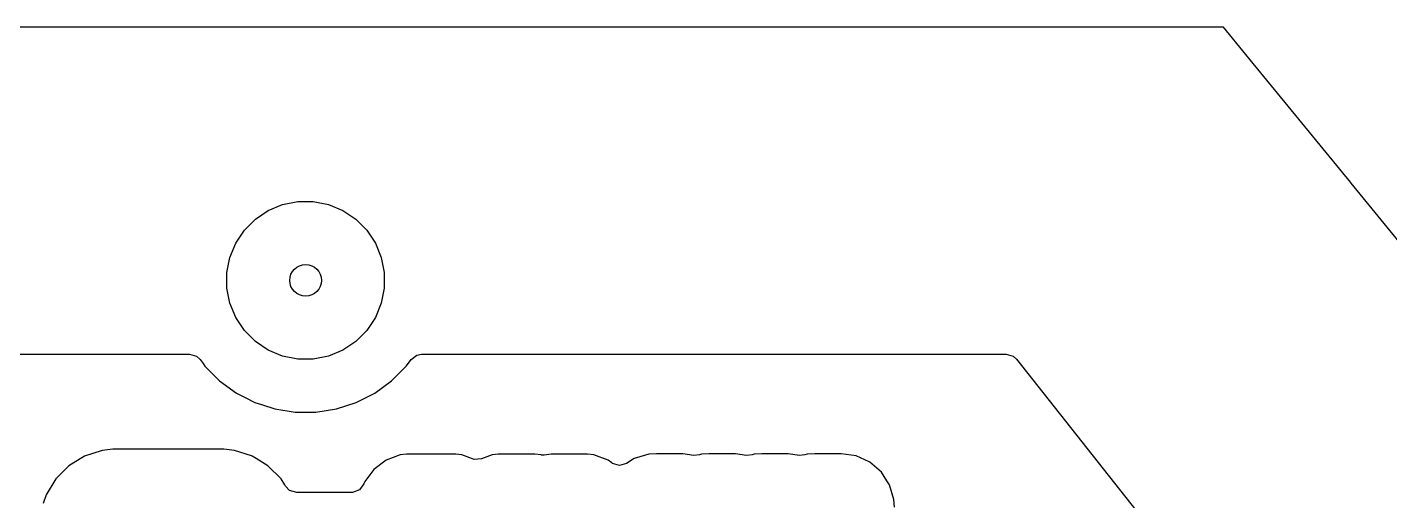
# Model space of a CAD drawing. Header units: inches. Extents: x -1.73 to 1.75, y 0.02 to 4.69.
# Drawn here: x -0.427 to 0.082, y 1.465 to 1.642 of the extents above; entities that cross this region are included whole.
import ezdxf

# ---------------------------------------------------------------- set-up
doc = ezdxf.new("R2010")
doc.units = ezdxf.units.IN
doc.header["$MEASUREMENT"] = 0
doc.layers.add('BLACK', color=250, linetype='CONTINUOUS')

msp = doc.modelspace()

# ---------------------------------------------------------------- linework, layer by layer
at = {"layer": 'BLACK', "linetype": 'CONTINUOUS'}
for p, q in [((0.01969, 1.64173), (-0.55118, 1.64173)), ((0.02804, 1.63152), (0.01969, 1.64173)), ((0.02965, 1.62955), (0.02804, 1.63152)), ((0.06704, 1.58386), (0.02965, 1.62955)), ((0.06727, 1.58358), (0.06704, 1.58386)), ((0.06704, 1.58386), (0.06704, 1.58386)), ((0.08864, 1.55745), (0.06727, 1.58358)), ((0.06727, 1.58358), (0.06727, 1.58358)), ((0.06727, 1.58358), (0.06727, 1.58358)), ((0.06727, 1.58358), (0.06727, 1.58358)), ((-0.33141, 1.5755), (-0.32573, 1.57663)), ((-0.32573, 1.57663), (-0.31994, 1.57663)), ((-0.31994, 1.57663), (-0.31426, 1.5755)), ((-0.34157, 1.57007), (-0.33675, 1.57329)), ((-0.33675, 1.57329), (-0.33141, 1.5755)), ((-0.31426, 1.5755), (-0.30892, 1.57329)), ((-0.30892, 1.57329), (-0.3041, 1.57007)), ((-0.34888, 1.56116), (-0.34566, 1.56598)), ((-0.34566, 1.56598), (-0.34157, 1.57007)), ((-0.3041, 1.57007), (-0.30001, 1.56598)), ((-0.30001, 1.56598), (-0.29679, 1.56116)), ((-0.35109, 1.55582), (-0.34888, 1.56116)), ((-0.29679, 1.56116), (-0.29458, 1.55582)), ((-0.35222, 1.55014), (-0.35109, 1.55582)), ((-0.29458, 1.55582), (-0.29345, 1.55014)), ((-0.35222, 1.54435), (-0.35222, 1.55014)), ((-0.29345, 1.55014), (-0.29345, 1.54435)), ((-0.35109, 1.53867), (-0.35222, 1.54435)), ((-0.29345, 1.54435), (-0.29458, 1.53867)), ((-0.34888, 1.53332), (-0.35109, 1.53867)), ((-0.29458, 1.53867), (-0.29679, 1.53332)), ((-0.34566, 1.52851), (-0.34888, 1.53332)), ((-0.29679, 1.53332), (-0.30001, 1.52851)), ((-0.34157, 1.52442), (-0.34566, 1.52851)), ((-0.30001, 1.52851), (-0.3041, 1.52442)), ((-0.33675, 1.5212), (-0.34157, 1.52442)), ((-0.33141, 1.51899), (-0.33675, 1.5212)), ((-0.30892, 1.5212), (-0.31426, 1.51899)), ((-0.3041, 1.52442), (-0.30892, 1.5212)), ((-0.44394, 1.51969), (-0.36615, 1.51969)), ((-0.36615, 1.51969), (-0.36351, 1.51891)), ((-0.36351, 1.51891), (-0.3622, 1.51767)), ((-0.3622, 1.51767), (-0.3611, 1.51615)), ((-0.3611, 1.51615), (-0.36039, 1.51517)), ((-0.36039, 1.51517), (-0.35491, 1.50969)), ((-0.32573, 1.51786), (-0.33141, 1.51899)), ((-0.31994, 1.51786), (-0.32573, 1.51786)), ((-0.31426, 1.51899), (-0.31994, 1.51786)), ((-0.29076, 1.50969), (-0.28528, 1.51517)), ((-0.28528, 1.51517), (-0.2841, 1.51679)), ((-0.2841, 1.51679), (-0.28347, 1.51767)), ((-0.28347, 1.51767), (-0.28129, 1.51935)), ((-0.28129, 1.51935), (-0.27952, 1.51969)), ((-0.27952, 1.51969), (-0.06142, 1.51969)), ((-0.06142, 1.51969), (-0.05878, 1.51891)), ((-0.05878, 1.51891), (-0.05759, 1.51783)), ((-0.05759, 1.51783), (0.0748, 1.35039)), ((-0.35491, 1.50969), (-0.34864, 1.50514)), ((-0.34864, 1.50514), (-0.34538, 1.50347)), ((-0.30394, 1.50162), (-0.29703, 1.50514)), ((-0.29703, 1.50514), (-0.29076, 1.50969)), ((-0.34538, 1.50347), (-0.34173, 1.50162)), ((-0.34173, 1.50162), (-0.34173, 1.50162)), ((-0.34173, 1.50162), (-0.34173, 1.50162)), ((-0.34173, 1.50162), (-0.33931, 1.50083)), ((-0.33931, 1.50083), (-0.33436, 1.49922)), ((-0.31131, 1.49922), (-0.30394, 1.50162)), ((-0.33436, 1.49922), (-0.32671, 1.49801)), ((-0.32671, 1.49801), (-0.32671, 1.49801)), ((-0.32671, 1.49801), (-0.31896, 1.49801)), ((-0.31896, 1.49801), (-0.31131, 1.49922)), ((-0.40529, 1.48159), (-0.41117, 1.47796)), ((-0.39873, 1.48376), (-0.40529, 1.48159)), ((-0.40529, 1.48159), (-0.40529, 1.48159)), ((-0.39469, 1.48417), (-0.39873, 1.48376)), ((-0.39873, 1.48376), (-0.39873, 1.48376)), ((-0.35335, 1.48417), (-0.39469, 1.48417)), ((-0.39469, 1.48417), (-0.39469, 1.48417)), ((-0.3493, 1.48376), (-0.35335, 1.48417)), ((-0.34306, 1.48169), (-0.3493, 1.48376)), ((-0.3493, 1.48376), (-0.3493, 1.48376)), ((-0.34274, 1.48159), (-0.34306, 1.48169)), ((-0.34131, 1.4807), (-0.34274, 1.48159)), ((-0.34274, 1.48159), (-0.34274, 1.48159)), ((-0.33686, 1.47796), (-0.34131, 1.4807)), ((-0.29281, 1.48007), (-0.29734, 1.47668)), ((-0.2875, 1.48205), (-0.29281, 1.48007)), ((-0.29281, 1.48007), (-0.29281, 1.48007)), ((-0.28515, 1.4823), (-0.2875, 1.48205)), ((-0.26682, 1.4823), (-0.28515, 1.4823)), ((-0.28515, 1.4823), (-0.28515, 1.4823)), ((-0.26447, 1.48205), (-0.26682, 1.4823)), ((-0.26682, 1.4823), (-0.26682, 1.4823)), ((-0.26057, 1.4806), (-0.26447, 1.48205)), ((-0.26447, 1.48205), (-0.26447, 1.48205)), ((-0.26447, 1.48205), (-0.26447, 1.48205)), ((-0.2599, 1.4804), (-0.26057, 1.4806)), ((-0.25716, 1.4806), (-0.2599, 1.4804)), ((-0.25325, 1.48205), (-0.25716, 1.4806)), ((-0.25091, 1.4823), (-0.25325, 1.48205)), ((-0.2373, 1.4823), (-0.25091, 1.4823)), ((-0.25091, 1.4823), (-0.25091, 1.4823)), ((-0.23495, 1.48205), (-0.2373, 1.4823)), ((-0.2373, 1.4823), (-0.2373, 1.4823)), ((-0.23478, 1.48203), (-0.23495, 1.48205)), ((-0.23374, 1.48203), (-0.23478, 1.48203)), ((-0.23122, 1.4823), (-0.23374, 1.48203)), ((-0.21761, 1.4823), (-0.23122, 1.4823)), ((-0.23122, 1.4823), (-0.23122, 1.4823)), ((-0.21526, 1.48205), (-0.21761, 1.4823)), ((-0.21761, 1.4823), (-0.21761, 1.4823)), ((-0.20995, 1.48007), (-0.21526, 1.48205)), ((-0.21526, 1.48205), (-0.21526, 1.48205)), ((-0.21526, 1.48205), (-0.21526, 1.48205)), ((-0.20861, 1.47907), (-0.20995, 1.48007)), ((-0.20995, 1.48007), (-0.20995, 1.48007)), ((-0.20019, 1.4807), (-0.20305, 1.47887)), ((-0.19476, 1.4823), (-0.20019, 1.4807)), ((-0.20019, 1.4807), (-0.20019, 1.4807)), ((-0.19193, 1.4825), (-0.19476, 1.4823)), ((-0.18208, 1.4825), (-0.19193, 1.4825)), ((-0.19193, 1.4825), (-0.19193, 1.4825)), ((-0.17796, 1.48191), (-0.18208, 1.4825)), ((-0.17589, 1.48206), (-0.17796, 1.48191)), ((-0.17507, 1.4823), (-0.17589, 1.48206)), ((-0.17224, 1.4825), (-0.17507, 1.4823)), ((-0.16239, 1.4825), (-0.17224, 1.4825)), ((-0.17224, 1.4825), (-0.17224, 1.4825)), ((-0.15827, 1.48191), (-0.16239, 1.4825)), ((-0.1562, 1.48206), (-0.15827, 1.48191)), ((-0.15538, 1.4823), (-0.1562, 1.48206)), ((-0.15255, 1.4825), (-0.15538, 1.4823)), ((-0.1427, 1.4825), (-0.15255, 1.4825)), ((-0.15255, 1.4825), (-0.15255, 1.4825)), ((-0.13858, 1.48191), (-0.1427, 1.4825)), ((-0.13651, 1.48206), (-0.13858, 1.48191)), ((-0.13569, 1.4823), (-0.13651, 1.48206)), ((-0.13286, 1.4825), (-0.13569, 1.4823)), ((-0.12301, 1.4825), (-0.13286, 1.4825)), ((-0.13286, 1.4825), (-0.13286, 1.4825)), ((-0.11741, 1.48169), (-0.12301, 1.4825)), ((-0.11251, 1.47946), (-0.11741, 1.48169)), ((-0.11741, 1.48169), (-0.11741, 1.48169)), ((-0.11225, 1.47934), (-0.11251, 1.47946)), ((-0.41117, 1.47796), (-0.41605, 1.47308)), ((-0.33198, 1.47308), (-0.33686, 1.47796)), ((-0.29734, 1.47667), (-0.30074, 1.47214)), ((-0.29734, 1.47668), (-0.29734, 1.47667)), ((-0.20832, 1.47887), (-0.20861, 1.47907)), ((-0.20568, 1.47809), (-0.20832, 1.47887)), ((-0.20305, 1.47887), (-0.20568, 1.47809)), ((-0.10797, 1.47563), (-0.11225, 1.47934)), ((-0.11225, 1.47934), (-0.11225, 1.47934)), ((-0.11225, 1.47934), (-0.11225, 1.47934)), ((-0.10591, 1.47242), (-0.10797, 1.47563)), ((-0.10797, 1.47563), (-0.10797, 1.47563)), ((-0.41605, 1.47308), (-0.41968, 1.4672)), ((-0.33062, 1.47087), (-0.33198, 1.47308)), ((-0.3303, 1.47035), (-0.33062, 1.47087)), ((-0.32878, 1.46881), (-0.3303, 1.47035)), ((-0.30109, 1.47121), (-0.30274, 1.46901)), ((-0.30074, 1.47214), (-0.30109, 1.47121)), ((-0.30074, 1.47214), (-0.30074, 1.47214)), ((-0.10491, 1.47087), (-0.10591, 1.47242)), ((-0.10332, 1.46543), (-0.10491, 1.47087)), ((-0.41968, 1.4672), (-0.42077, 1.46389)), ((-0.41968, 1.4672), (-0.41968, 1.4672)), ((-0.32614, 1.46803), (-0.32878, 1.46881)), ((-0.30566, 1.46803), (-0.32614, 1.46803)), ((-0.30531, 1.46804), (-0.30566, 1.46803)), ((-0.30274, 1.46901), (-0.30531, 1.46804)), ((-0.10311, 1.4626), (-0.10332, 1.46543))]:
    msp.add_line(p, q, dxfattribs=at)
at = {"layer": 'BLACK'}
msp.add_circle((-0.32283, 1.54724), 0.00591, dxfattribs=at)
at = {"layer": 'WHITE'}
msp.add_circle((-0.32283, 1.54724), 0.00591, dxfattribs=at)

doc.saveas('drawing.dxf')
